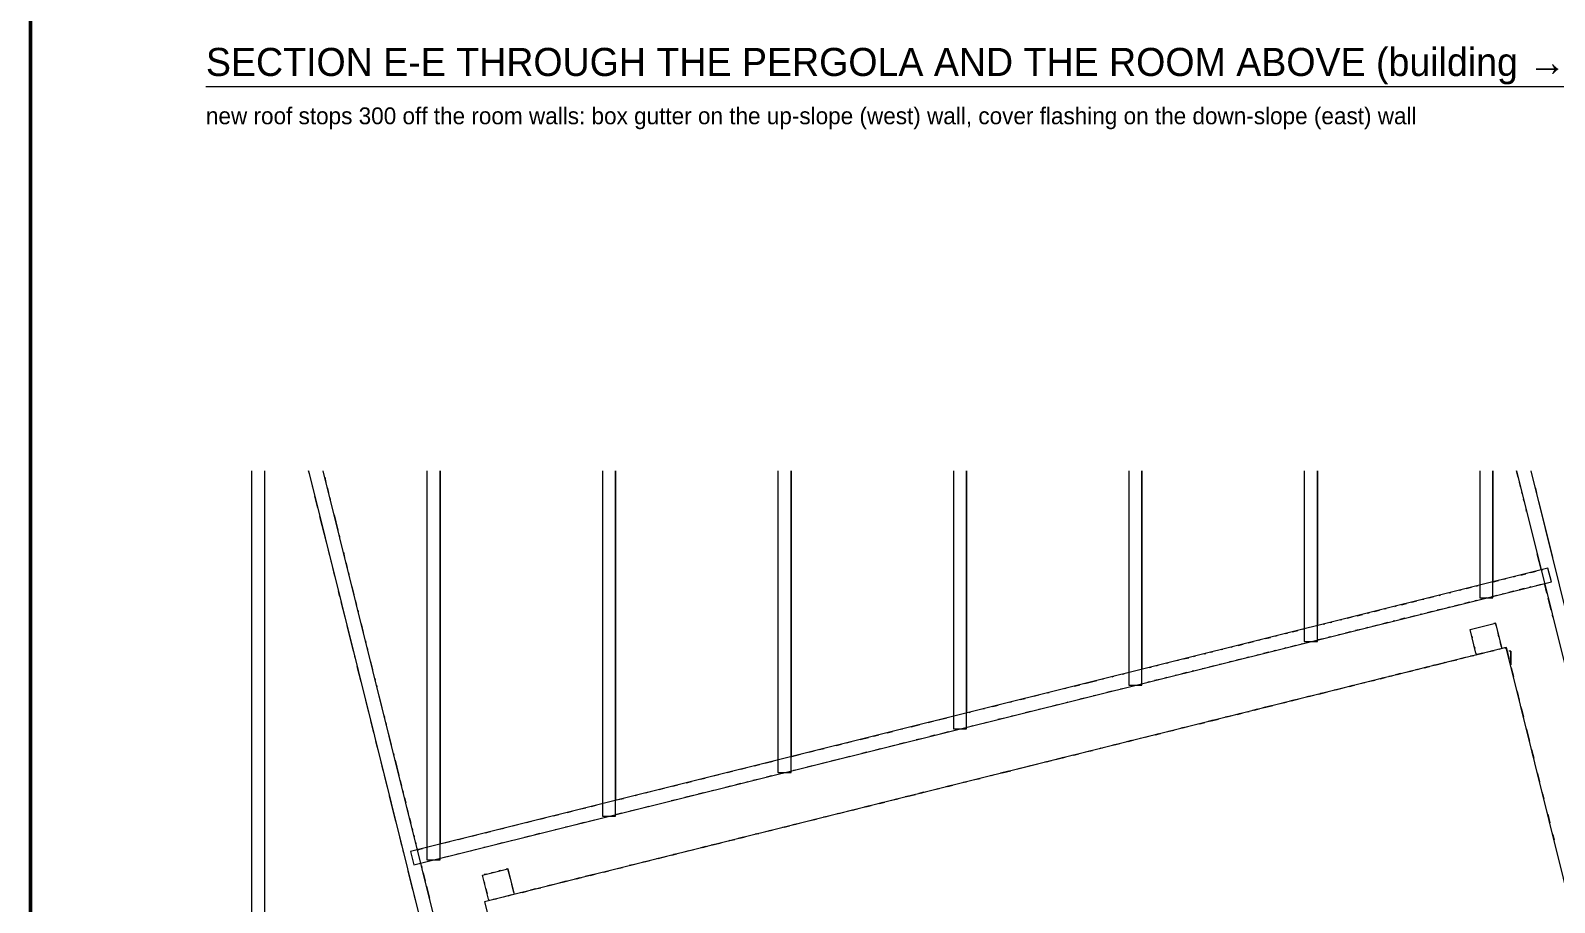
# Model space of a CAD drawing. Header units: metres. Extents: x 10 to 831, y 10 to 584.
# Drawn here: x 10 to 183.7, y 166.8 to 266.2 of the extents above; entities that cross this region are included whole.
import ezdxf

# ---------------------------------------------------------------- set-up
doc = ezdxf.new("R2010")
doc.units = ezdxf.units.M
for name, color, linetype, lineweight in [('FRAME', 7, 'Continuous', 50), ('TXT', 7, 'Continuous', 18), ('VIS', 8, 'Continuous', 13)]:
    doc.layers.add(name, color=color, linetype=linetype, lineweight=lineweight)

msp = doc.modelspace()

# ---------------------------------------------------------------- linework, layer by layer
at = {"layer": 'FRAME'}
msp.add_lwpolyline([(10, 10), (831, 10), (831, 584), (10, 584), (10, 10)], close=True, dxfattribs=at)
at = {"layer": 'TXT'}
msp.add_line((30, 259.8), (212, 259.8), dxfattribs=at)
at = {"layer": 'VIS'}
for p, q in [((35.2, 216), (35.2, 41.788)), ((36.7, 41.788), (36.7, 216)), ((41.7942, 215.6536), (41.708, 216)), ((41.7081, 216), (82.2048, 53.2856)), ((83.7574, 53.672), (43.3568, 216)), ((55.2, 216), (55.2, 171.65)), ((56.7, 216), (56.7, 173.4506)), ((56.7, 171.65), (56.7, 216)), ((56.7, 216), (56.7, 173.4506)), ((56.7, 173.6506), (56.7, 216)), ((75.2, 216), (75.2, 176.626)), ((76.7, 216), (76.7, 178.4288)), ((76.7, 176.626), (76.7, 216)), ((76.7, 216), (76.7, 178.4288)), ((76.7, 178.629), (76.7, 216)), ((95.2, 216), (95.2, 181.604)), ((96.7, 216), (96.7, 183.4068)), ((96.7, 181.604), (96.7, 216)), ((96.7, 216), (96.7, 183.4068)), ((96.7, 183.607), (96.7, 216)), ((115.2, 216), (115.2, 186.58)), ((116.7, 216), (116.7, 188.382)), ((116.7, 186.58), (116.7, 216)), ((116.7, 216), (116.7, 188.382)), ((116.7, 188.5822), (116.7, 216)), ((135.2, 216), (135.2, 191.556)), ((136.7, 216), (136.7, 193.3596)), ((136.7, 191.556), (136.7, 216)), ((136.7, 216), (136.7, 193.3596)), ((136.7, 193.5598), (136.7, 216)), ((155.2, 216), (155.2, 196.534)), ((156.7, 216), (156.7, 198.3372)), ((156.7, 196.534), (156.7, 216)), ((156.7, 216), (156.7, 198.3372)), ((156.7, 198.5376), (156.7, 216)), ((175.2, 216), (175.2, 201.51)), ((176.7, 216), (176.7, 203.3128)), ((176.7, 201.51), (176.7, 216)), ((176.7, 216), (176.7, 203.3128)), ((176.7, 203.513), (176.7, 216)), ((179.5824, 215.2654), (179.3997, 216)), ((179.3998, 216), (211.8426, 85.5282)), ((213.3954, 85.9142), (181.0484, 216)), ((42.181, 214.0998), (42.1326, 214.294)), ((43.5402, 215.2632), (43.6852, 214.6804)), ((43.8302, 214.0978), (43.9754, 213.5152)), ((179.8722, 214.1002), (179.7272, 214.6828)), ((181.5214, 214.0978), (181.6662, 213.5152)), ((42.761, 211.7692), (42.4226, 213.1288)), ((44.1204, 212.9324), (44.1686, 212.7382)), ((180.0652, 213.3232), (180.017, 213.5176)), ((180.2584, 212.5464), (180.2102, 212.7406)), ((181.9078, 212.544), (183.5014, 206.135)), ((43.7278, 207.8848), (43.0028, 210.798)), ((44.6038, 210.9902), (45.0388, 209.2422)), ((180.5482, 211.3812), (180.5, 211.5754)), ((45.1838, 208.6596), (45.232, 208.4654)), ((44.1144, 206.331), (43.9694, 206.9136)), ((44.3078, 205.5542), (44.2596, 205.7484)), ((45.6672, 206.7174), (45.8122, 206.1348)), ((45.9572, 205.5522), (46.1022, 204.9694)), ((182.1902, 204.7778), (181.7556, 206.5256)), ((44.6946, 204.0004), (44.4528, 204.9714)), ((46.2472, 204.3868), (46.2956, 204.1926)), ((182.9846, 204.8974), (53.3258, 172.633)), ((53.7122, 171.0804), (183.371, 203.3448)), ((176.7734, 203.3518), (177.3558, 203.4968)), ((177.938, 203.6416), (178.1322, 203.69)), ((179.1026, 203.9314), (179.2968, 203.9798)), ((179.879, 204.1246), (180.4614, 204.2696)), ((181.0436, 204.4144), (181.626, 204.5594)), ((182.2082, 204.7042), (182.4024, 204.7526)), ((183.371, 203.3448), (182.9846, 204.8974)), ((45.2746, 201.6698), (45.1296, 202.2524)), ((46.6338, 202.833), (46.8756, 201.862)), ((169.3976, 201.5164), (169.98, 201.6614)), ((170.5622, 201.8062), (170.7564, 201.8546)), ((171.7268, 202.096), (171.921, 202.1444)), ((172.8914, 202.3858), (173.0856, 202.4342)), ((173.6678, 202.579), (174.2502, 202.724)), ((174.8324, 202.8688), (175.0266, 202.9172)), ((177.1598, 201.7992), (176.5776, 201.6542)), ((176.7, 201.51), (176.7, 201.7104)), ((177.9362, 201.9924), (177.7422, 201.944)), ((179.1008, 202.2822), (178.5186, 202.1372)), ((180.2654, 202.572), (179.6832, 202.427)), ((181.0418, 202.7652), (180.8478, 202.7168)), ((182.2064, 203.055), (181.6242, 202.91)), ((182.8664, 202.0586), (182.6248, 203.0298)), ((45.8546, 199.339), (45.4196, 201.087)), ((47.0206, 201.2792), (47.1656, 200.6966)), ((47.3106, 200.114), (47.359, 199.9198)), ((162.41, 199.7776), (162.6042, 199.826)), ((163.1864, 199.9708), (163.7688, 200.1158)), ((164.351, 200.2606), (164.5452, 200.309)), ((165.5156, 200.5504), (165.7098, 200.5988)), ((166.292, 200.7436), (166.8744, 200.8886)), ((167.4566, 201.0334), (168.039, 201.1784)), ((168.6212, 201.3232), (168.8154, 201.3716)), ((169.784, 199.9638), (169.2018, 199.8188)), ((170.9486, 200.2536), (170.3664, 200.1086)), ((171.725, 200.4468), (171.531, 200.3984)), ((172.8896, 200.7366), (172.3074, 200.5916)), ((174.0542, 201.0264), (173.472, 200.8814)), ((174.8306, 201.2196), (174.6366, 201.1712)), ((175.2, 201.51), (176.7, 201.51)), ((175.2, 201.51), (175.2, 201.51)), ((175.9952, 201.5094), (175.413, 201.3644)), ((176.7, 201.51), (176.45, 201.51)), ((176.7, 201.51), (176.45, 201.51)), ((176.7, 201.51), (176.7, 201.51)), ((176.7, 201.51), (176.7, 201.51)), ((183.3492, 200.1164), (183.0112, 201.476)), ((46.8214, 195.4546), (46.0964, 198.368)), ((47.6974, 198.5602), (47.939, 197.589)), ((157.3634, 198.5218), (157.5576, 198.5702)), ((158.1398, 198.715), (158.334, 198.7634)), ((159.3044, 199.0048), (159.4986, 199.0532)), ((160.0808, 199.198), (160.6632, 199.343)), ((161.2454, 199.4878), (161.8278, 199.6328)), ((162.4082, 198.1284), (162.2142, 198.08)), ((163.5728, 198.4182), (162.9906, 198.2732)), ((164.7374, 198.708), (164.1552, 198.563)), ((165.5138, 198.9012), (165.3198, 198.8528)), ((166.6784, 199.191), (166.0962, 199.046)), ((167.843, 199.4808), (167.2608, 199.3358)), ((168.6194, 199.674), (168.4254, 199.6256)), ((174.0974, 197.93), (177.0086, 198.6542)), ((177.0086, 198.6542), (176.8008, 198.6024)), ((177.1056, 198.2648), (177.0086, 198.6542)), ((177.0086, 198.6542), (177.7352, 195.7336)), ((177.0086, 198.6542), (177.0086, 198.6542)), ((183.5424, 199.3396), (183.4942, 199.5338)), ((48.1806, 196.618), (48.229, 196.4238)), ((148.823, 196.3966), (149.4054, 196.5416)), ((149.9876, 196.6864), (150.1818, 196.7348)), ((150.764, 196.8796), (151.3464, 197.0246)), ((151.9286, 197.1694), (152.1228, 197.2178)), ((153.0932, 197.4592), (153.2874, 197.5076)), ((153.8696, 197.6524), (154.452, 197.7974)), ((155.0342, 197.9422), (155.2284, 197.9906)), ((155.2, 196.534), (156.7, 196.534)), ((155.2, 196.534), (155.2, 196.534)), ((156.7, 196.534), (156.45, 196.534)), ((156.7, 196.534), (156.45, 196.534)), ((156.7, 196.534), (156.7, 196.7344)), ((156.7, 196.534), (156.7, 196.534)), ((156.7, 196.534), (156.7, 196.534)), ((157.3616, 196.8726), (156.7794, 196.7276)), ((158.138, 197.0658), (157.944, 197.0174)), ((159.3026, 197.3556), (159.1086, 197.3072)), ((160.4672, 197.6454), (159.885, 197.5004)), ((161.6318, 197.9352), (161.0496, 197.7902)), ((174.7754, 195.2042), (174.0974, 197.93)), ((174.2912, 197.1512), (174.3396, 196.9564)), ((177.3962, 197.0966), (177.2508, 197.6806)), ((177.6868, 195.9282), (177.5414, 196.5124)), ((47.0148, 194.6778), (46.9664, 194.872)), ((48.374, 195.8412), (48.4224, 195.6468)), ((178.22, 195.88), (61.76, 166.9)), ((141.4472, 194.5612), (142.0296, 194.7062)), ((142.6118, 194.851), (142.806, 194.8994)), ((143.7764, 195.1408), (143.9706, 195.1892)), ((144.5528, 195.334), (144.747, 195.3824)), ((145.7174, 195.6238), (145.9116, 195.6722)), ((146.882, 195.9136), (147.0762, 195.962)), ((147.6584, 196.1068), (148.2408, 196.2518)), ((148.8212, 194.7474), (148.6272, 194.699)), ((149.9858, 195.0372), (149.7918, 194.9888)), ((151.1504, 195.327), (150.5682, 195.182)), ((151.9268, 195.5202), (151.7328, 195.4718)), ((153.0914, 195.81), (152.8974, 195.7616)), ((154.256, 196.0998), (153.6738, 195.9548)), ((155.0324, 196.293), (154.8384, 196.2446)), ((173.5616, 194.7208), (172.9792, 194.576)), ((173.5616, 194.7208), (172.9792, 194.576)), ((173.1734, 194.6242), (173.3676, 194.6726)), ((173.1734, 194.6242), (173.3676, 194.6726)), ((173.1734, 194.6242), (173.3676, 194.6726)), ((174.338, 194.914), (174.144, 194.8656)), ((174.338, 194.914), (174.144, 194.8656)), ((174.338, 194.914), (174.532, 194.9624)), ((174.338, 194.914), (174.532, 194.9624)), ((174.338, 194.914), (174.532, 194.9624)), ((174.5818, 195.983), (174.6302, 195.7882)), ((174.7754, 195.2042), (174.824, 195.0094)), ((175.5026, 195.2038), (174.9204, 195.059)), ((175.5026, 195.2038), (174.9204, 195.059)), ((175.1144, 195.1072), (175.6966, 195.2522)), ((175.1144, 195.1072), (175.6966, 195.2522)), ((175.1144, 195.1072), (175.6966, 195.2522)), ((176.6672, 195.4936), (176.0848, 195.3488)), ((176.6672, 195.4936), (176.0848, 195.3488)), ((176.279, 195.397), (176.8614, 195.542)), ((176.279, 195.397), (176.8614, 195.542)), ((176.279, 195.397), (176.8614, 195.542)), ((177.4436, 195.6868), (177.2496, 195.6384)), ((177.4436, 195.6868), (177.2496, 195.6384)), ((177.4436, 195.6868), (177.6376, 195.7352)), ((177.4436, 195.6868), (177.6376, 195.7352)), ((177.4436, 195.6868), (177.6376, 195.7352)), ((178.22, 195.88), (178.026, 195.8318)), ((178.22, 195.88), (178.026, 195.8318)), ((178.22, 195.88), (178.1106, 195.6982)), ((178.22, 195.88), (178.1106, 195.6982)), ((178.22, 195.88), (178.5578, 194.5214)), ((178.5096, 194.7154), (178.22, 195.88)), ((178.22, 195.88), (178.22, 195.88)), ((178.22, 195.88), (178.5578, 194.5214)), ((178.5096, 194.7154), (178.22, 195.88)), ((178.22, 195.88), (178.22, 195.88)), ((178.22, 195.88), (178.22, 195.88)), ((178.22, 195.88), (178.5578, 194.5214)), ((206.02, 84.08), (178.22, 195.88)), ((178.22, 195.88), (178.22, 195.88)), ((178.76, 195.44), (178.5378, 195.44)), ((178.76, 195.44), (178.76, 193.8844)), ((178.76, 194.1066), (178.76, 195.44)), ((178.76, 195.44), (178.76, 195.44)), ((47.6914, 191.9588), (47.2564, 193.7068)), ((48.7608, 194.2874), (49.0024, 193.3162)), ((134.4596, 192.8224), (134.6538, 192.8708)), ((137.5652, 193.5952), (137.7594, 193.6436)), ((138.3416, 193.7884), (138.5358, 193.8368)), ((139.5062, 194.0782), (139.7004, 194.1266)), ((140.6708, 194.368), (140.865, 194.4164)), ((141.8336, 193.0086), (141.2514, 192.8636)), ((142.61, 193.2018), (142.416, 193.1534)), ((143.7746, 193.4916), (143.5806, 193.4432)), ((144.9392, 193.7814), (144.357, 193.6364)), ((145.7156, 193.9746), (145.5216, 193.9262)), ((146.8802, 194.2644), (146.6862, 194.216)), ((148.0448, 194.5542), (147.4626, 194.4092)), ((166.1858, 192.8854), (165.6036, 192.7406)), ((166.1858, 192.8854), (165.6036, 192.7406)), ((165.7976, 192.7888), (166.3798, 192.9338)), ((165.7976, 192.7888), (166.3798, 192.9338)), ((165.7976, 192.7888), (166.3798, 192.9338)), ((167.3504, 193.1752), (166.7682, 193.0304)), ((167.3504, 193.1752), (166.7682, 193.0304)), ((166.9622, 193.0786), (167.5444, 193.2236)), ((166.9622, 193.0786), (167.5444, 193.2236)), ((166.9622, 193.0786), (167.5444, 193.2236)), ((168.1268, 193.3684), (167.9328, 193.32)), ((168.1268, 193.3684), (167.9328, 193.32)), ((168.1268, 193.3684), (168.321, 193.4168)), ((168.1268, 193.3684), (168.321, 193.4168)), ((168.1268, 193.3684), (168.321, 193.4168)), ((169.2914, 193.6582), (168.7092, 193.5134)), ((169.2914, 193.6582), (168.7092, 193.5134)), ((168.9032, 193.5616), (169.4854, 193.7066)), ((168.9032, 193.5616), (169.4854, 193.7066)), ((168.9032, 193.5616), (169.4854, 193.7066)), ((170.456, 193.948), (169.8738, 193.8032)), ((170.456, 193.948), (169.8738, 193.8032)), ((170.0678, 193.8514), (171.4266, 194.1896)), ((170.0678, 193.8514), (171.4266, 194.1896)), ((170.0678, 193.8514), (171.4266, 194.1896)), ((171.2324, 194.1412), (171.0384, 194.0928)), ((171.2324, 194.1412), (171.0384, 194.0928)), ((172.397, 194.431), (171.8148, 194.2862)), ((172.397, 194.431), (171.8148, 194.2862)), ((172.0088, 194.3344), (172.591, 194.4794)), ((172.0088, 194.3344), (172.591, 194.4794)), ((172.0088, 194.3344), (172.591, 194.4794)), ((178.7992, 193.5508), (179.0404, 192.5804)), ((178.7992, 193.5508), (179.0404, 192.5804)), ((178.7992, 193.5508), (179.0404, 192.5804)), ((178.9922, 192.7744), (178.8474, 193.3568)), ((178.9922, 192.7744), (178.8474, 193.3568)), ((47.9816, 190.7934), (47.8366, 191.376)), ((49.2442, 192.3452), (49.2924, 192.151)), ((49.4374, 191.5682), (49.4858, 191.374)), ((127.8602, 191.1802), (128.0544, 191.2284)), ((129.0248, 191.47), (129.6072, 191.615)), ((130.1894, 191.7598), (131.5482, 192.098)), ((132.1304, 192.2428), (132.3246, 192.291)), ((133.295, 192.5326), (133.4892, 192.581)), ((134.4578, 191.1732), (134.2638, 191.1248)), ((135.2, 191.556), (136.7, 191.556)), ((135.2, 191.556), (135.2, 191.556)), ((135.6224, 191.463), (135.4282, 191.4146)), ((136.7, 191.556), (136.45, 191.556)), ((136.7, 191.556), (136.45, 191.556)), ((136.7, 191.556), (136.7, 191.7564)), ((136.7, 191.556), (136.7, 191.556)), ((136.7, 191.556), (136.7, 191.556)), ((137.5634, 191.946), (137.3694, 191.8976)), ((138.728, 192.2358), (138.1458, 192.0908)), ((139.5044, 192.429), (139.3104, 192.3806)), ((140.669, 192.7188), (140.475, 192.6704)), ((158.81, 191.05), (159.7806, 191.2916)), ((158.81, 191.05), (159.7806, 191.2916)), ((158.81, 191.05), (159.7806, 191.2916)), ((160.751, 191.533), (160.1688, 191.3882)), ((160.751, 191.533), (160.1688, 191.3882)), ((160.3628, 191.4364), (160.9452, 191.5812)), ((160.3628, 191.4364), (160.9452, 191.5812)), ((160.3628, 191.4364), (160.9452, 191.5812)), ((161.9156, 191.8228), (161.7214, 191.7746)), ((161.9156, 191.8228), (161.7214, 191.7746)), ((161.9156, 191.8228), (162.1096, 191.8712)), ((161.9156, 191.8228), (162.1096, 191.8712)), ((161.9156, 191.8228), (162.1096, 191.8712)), ((162.692, 192.016), (163.2744, 192.161)), ((162.692, 192.016), (163.2744, 192.161)), ((162.692, 192.016), (163.2744, 192.161)), ((163.0802, 192.1126), (162.8862, 192.0642)), ((163.0802, 192.1126), (162.8862, 192.0642)), ((164.2448, 192.4024), (163.6626, 192.2576)), ((164.2448, 192.4024), (163.6626, 192.2576)), ((163.8566, 192.3058), (164.4388, 192.4508)), ((163.8566, 192.3058), (164.4388, 192.4508)), ((163.8566, 192.3058), (164.4388, 192.4508)), ((165.0212, 192.5956), (164.827, 192.5472)), ((165.0212, 192.5956), (164.827, 192.5472)), ((165.0212, 192.5956), (165.2154, 192.644)), ((165.0212, 192.5956), (165.2154, 192.644)), ((165.0212, 192.5956), (165.2154, 192.644)), ((48.5616, 188.4628), (48.2232, 189.8224)), ((49.7276, 190.403), (50.0658, 189.0434)), ((121.649, 189.6346), (121.8432, 189.6828)), ((122.8136, 189.9244), (123.396, 190.0692)), ((124.3664, 190.3108), (124.9488, 190.4556)), ((125.9192, 190.6972), (126.1134, 190.7454)), ((128.2466, 189.6276), (128.0524, 189.5792)), ((130.1876, 190.1106), (129.6052, 189.9656)), ((131.3522, 190.4004), (131.158, 190.352)), ((133.2932, 190.8834), (132.7108, 190.7384)), ((152.987, 189.601), (152.4048, 189.4562)), ((152.987, 189.601), (152.4048, 189.4562)), ((152.5988, 189.5044), (153.181, 189.6494)), ((152.5988, 189.5044), (153.181, 189.6494)), ((152.5988, 189.5044), (153.181, 189.6494)), ((154.1516, 189.8908), (153.5694, 189.746)), ((154.1516, 189.8908), (153.5694, 189.746)), ((153.7634, 189.7942), (154.734, 190.0356)), ((153.7634, 189.7942), (154.734, 190.0356)), ((153.7634, 189.7942), (154.734, 190.0356)), ((156.0926, 190.3738), (155.5104, 190.229)), ((156.0926, 190.3738), (155.5104, 190.229)), ((155.7044, 190.2772), (156.2866, 190.4222)), ((155.7044, 190.2772), (156.2866, 190.4222)), ((155.7044, 190.2772), (156.2866, 190.4222)), ((156.869, 190.567), (157.8396, 190.8084)), ((156.869, 190.567), (157.8396, 190.8084)), ((156.869, 190.567), (157.8396, 190.8084)), ((157.2572, 190.6636), (157.0632, 190.6154)), ((157.2572, 190.6636), (157.0632, 190.6154)), ((158.81, 191.05), (158.616, 191.0018)), ((158.81, 191.05), (158.616, 191.0018)), ((179.668, 190.057), (179.4266, 191.0276)), ((179.668, 190.057), (179.4266, 191.0276)), ((179.4748, 190.8334), (179.7162, 189.863)), ((179.4748, 190.8334), (179.7162, 189.863)), ((179.4748, 190.8334), (179.7162, 189.863)), ((50.3076, 188.0724), (50.356, 187.878)), ((113.4968, 187.606), (114.4674, 187.8474)), ((116.9906, 188.4754), (117.1848, 188.5236)), ((118.5434, 188.8618), (118.7376, 188.91)), ((119.708, 189.1516), (120.2904, 189.2966)), ((120.8708, 187.7922), (120.2884, 187.6472)), ((122.0354, 188.082), (121.8412, 188.0336)), ((123.9764, 188.565), (123.394, 188.42)), ((125.141, 188.8548), (124.9468, 188.8064)), ((127.082, 189.3378), (126.4996, 189.1928)), ((144.4466, 187.4758), (145.417, 187.7172)), ((144.4466, 187.4758), (145.417, 187.7172)), ((144.4466, 187.4758), (145.417, 187.7172)), ((146.7758, 188.0554), (146.1936, 187.9106)), ((146.7758, 188.0554), (146.1936, 187.9106)), ((146.3876, 187.9588), (146.97, 188.1038)), ((146.3876, 187.9588), (146.97, 188.1038)), ((146.3876, 187.9588), (146.97, 188.1038)), ((147.9404, 188.3452), (147.3582, 188.2004)), ((147.9404, 188.3452), (147.3582, 188.2004)), ((147.5522, 188.2486), (148.1344, 188.3936)), ((147.5522, 188.2486), (148.1344, 188.3936)), ((147.5522, 188.2486), (148.1344, 188.3936)), ((148.7168, 188.5384), (148.911, 188.5868)), ((148.7168, 188.5384), (148.911, 188.5868)), ((148.7168, 188.5384), (148.911, 188.5868)), ((149.8814, 188.8282), (149.2992, 188.6834)), ((149.8814, 188.8282), (149.2992, 188.6834)), ((149.4932, 188.7316), (150.0754, 188.8766)), ((149.4932, 188.7316), (150.0754, 188.8766)), ((149.4932, 188.7316), (150.0754, 188.8766)), ((151.4342, 189.2146), (150.4638, 188.9732)), ((151.4342, 189.2146), (150.4638, 188.9732)), ((150.6578, 189.0214), (151.6284, 189.2628)), ((150.6578, 189.0214), (151.6284, 189.2628)), ((150.6578, 189.0214), (151.6284, 189.2628)), ((180.1506, 188.1162), (179.9092, 189.0866)), ((180.1506, 188.1162), (179.9092, 189.0866)), ((179.9576, 188.8926), (180.1988, 187.922)), ((179.9576, 188.8926), (180.1988, 187.922)), ((179.9576, 188.8926), (180.1988, 187.922)), ((49.1416, 186.1322), (48.8032, 187.4916)), ((50.501, 187.2954), (50.5492, 187.1012)), ((50.791, 186.13), (51.1294, 184.7706)), ((106.121, 185.7706), (106.7034, 185.9156)), ((107.6738, 186.157), (108.2562, 186.3018)), ((109.2266, 186.5434), (109.4208, 186.5916)), ((110.3912, 186.8332), (111.3618, 187.0748)), ((112.3322, 187.3162), (112.9146, 187.4612)), ((114.6596, 186.2466), (113.689, 186.005)), ((115.2, 186.58), (116.7, 186.58)), ((115.2, 186.58), (115.2, 186.58)), ((115.8242, 186.5364), (115.63, 186.488)), ((116.7, 186.58), (116.45, 186.58)), ((116.7, 186.58), (116.45, 186.58)), ((116.7, 186.58), (116.7, 186.7802)), ((116.7, 186.58), (116.7, 186.58)), ((116.7, 186.58), (116.7, 186.58)), ((117.377, 186.9228), (117.1828, 186.8744)), ((118.9298, 187.3092), (118.7356, 187.2608)), ((138.6236, 186.0268), (138.0414, 185.882)), ((138.6236, 186.0268), (138.0414, 185.882)), ((138.2354, 185.9302), (138.8178, 186.0752)), ((138.2354, 185.9302), (138.8178, 186.0752)), ((138.2354, 185.9302), (138.8178, 186.0752)), ((139.7882, 186.3166), (139.5942, 186.2684)), ((139.7882, 186.3166), (139.5942, 186.2684)), ((139.7882, 186.3166), (140.3706, 186.4614)), ((139.7882, 186.3166), (140.3706, 186.4614)), ((139.7882, 186.3166), (140.3706, 186.4614)), ((141.7292, 186.7996), (141.147, 186.6548)), ((141.7292, 186.7996), (141.147, 186.6548)), ((141.341, 186.703), (141.9232, 186.8478)), ((141.341, 186.703), (141.9232, 186.8478)), ((141.341, 186.703), (141.9232, 186.8478)), ((143.282, 187.186), (143.088, 187.1378)), ((143.282, 187.186), (143.088, 187.1378)), ((143.282, 187.186), (143.8644, 187.331)), ((143.282, 187.186), (143.8644, 187.331)), ((143.282, 187.186), (143.8644, 187.331)), ((144.8348, 187.5724), (144.2526, 187.4276)), ((144.8348, 187.5724), (144.2526, 187.4276)), ((180.8262, 185.3988), (180.4884, 186.7574)), ((180.8262, 185.3988), (180.4884, 186.7574)), ((180.5366, 186.5634), (180.8746, 185.2046)), ((180.5366, 186.5634), (180.8746, 185.2046)), ((180.5366, 186.5634), (180.8746, 185.2046)), ((49.625, 184.19), (49.3834, 185.161)), ((99.9098, 184.225), (100.492, 184.3698)), ((101.8508, 184.708), (102.4332, 184.8528)), ((103.0154, 184.9978), (103.5976, 185.1428)), ((104.5682, 185.3842), (105.5388, 185.6256)), ((106.8956, 184.3146), (106.3132, 184.1696)), ((108.4484, 184.701), (107.866, 184.556)), ((109.613, 184.9908), (109.0306, 184.8458)), ((111.554, 185.4738), (110.9716, 185.3288)), ((113.1068, 185.8602), (112.5244, 185.7152)), ((132.0242, 184.3846), (131.8302, 184.3364)), ((132.0242, 184.3846), (131.8302, 184.3364)), ((132.0242, 184.3846), (132.2184, 184.4328)), ((132.0242, 184.3846), (132.2184, 184.4328)), ((132.0242, 184.3846), (132.2184, 184.4328)), ((133.9652, 184.8676), (133.383, 184.7228)), ((133.9652, 184.8676), (133.383, 184.7228)), ((133.577, 184.771), (134.1592, 184.9158)), ((133.577, 184.771), (134.1592, 184.9158)), ((133.577, 184.771), (134.1592, 184.9158)), ((135.518, 185.254), (134.9358, 185.1092)), ((135.518, 185.254), (134.9358, 185.1092)), ((135.1298, 185.1574), (135.712, 185.3024)), ((135.1298, 185.1574), (135.712, 185.3024)), ((135.1298, 185.1574), (135.712, 185.3024)), ((136.6826, 185.5438), (136.4886, 185.4956)), ((136.6826, 185.5438), (136.4886, 185.4956)), ((137.0708, 185.6404), (137.6532, 185.7854)), ((137.0708, 185.6404), (137.6532, 185.7854)), ((137.0708, 185.6404), (137.6532, 185.7854)), ((181.3088, 183.4578), (181.0676, 184.4282)), ((181.3088, 183.4578), (181.0676, 184.4282)), ((181.1158, 184.2342), (181.3572, 183.2636)), ((181.1158, 184.2342), (181.3572, 183.2636)), ((181.1158, 184.2342), (181.3572, 183.2636)), ((50.205, 181.8592), (49.9634, 182.8304)), ((51.371, 183.7994), (51.4194, 183.6052)), ((51.5644, 183.0226), (51.9994, 181.2746)), ((92.534, 182.3896), (93.1162, 182.5344)), ((93.6986, 182.6794), (94.669, 182.9208)), ((96.8042, 183.4522), (97.7746, 183.6936)), ((98.7452, 183.9352), (99.3276, 184.08)), ((100.6844, 182.769), (100.102, 182.624)), ((102.2372, 183.1554), (101.2666, 182.9138)), ((103.4018, 183.4452), (102.8194, 183.3002)), ((105.3428, 183.9282), (104.7604, 183.7832)), ((122.7074, 182.0662), (124.8426, 182.5976)), ((122.7074, 182.0662), (124.8426, 182.5976)), ((122.7074, 182.0662), (124.8426, 182.5976)), ((124.6484, 182.5492), (123.678, 182.3078)), ((124.6484, 182.5492), (123.678, 182.3078)), ((125.813, 182.839), (125.619, 182.7908)), ((125.813, 182.839), (125.619, 182.7908)), ((125.813, 182.839), (126.3954, 182.984)), ((125.813, 182.839), (126.3954, 182.984)), ((125.813, 182.839), (126.3954, 182.984)), ((127.754, 183.322), (126.7836, 183.0806)), ((127.754, 183.322), (126.7836, 183.0806)), ((126.9776, 183.1288), (127.948, 183.3702)), ((126.9776, 183.1288), (127.948, 183.3702)), ((126.9776, 183.1288), (127.948, 183.3702)), ((128.9186, 183.6118), (128.7244, 183.5636)), ((128.9186, 183.6118), (128.7244, 183.5636)), ((128.9186, 183.6118), (129.501, 183.7568)), ((128.9186, 183.6118), (129.501, 183.7568)), ((128.9186, 183.6118), (129.501, 183.7568)), ((130.8596, 184.0948), (130.2774, 183.95)), ((130.8596, 184.0948), (130.2774, 183.95)), ((130.4714, 183.9982), (131.0538, 184.1432)), ((130.4714, 183.9982), (131.0538, 184.1432)), ((130.4714, 183.9982), (131.0538, 184.1432)), ((50.6884, 179.917), (50.35, 181.2766)), ((52.1444, 180.692), (52.2894, 180.1092)), ((86.3228, 180.844), (86.905, 180.9888)), ((87.8756, 181.2304), (88.4578, 181.3752)), ((89.4284, 181.6168), (90.0106, 181.7616)), ((90.9812, 182.0032), (91.5634, 182.148)), ((92.9204, 180.837), (92.338, 180.692)), ((94.4732, 181.2234), (93.8908, 181.0784)), ((95.2, 181.604), (96.7, 181.604)), ((95.2, 181.604), (95.2, 181.604)), ((95.6378, 181.5132), (95.4436, 181.4648)), ((96.7, 181.604), (96.45, 181.604)), ((96.7, 181.604), (96.45, 181.604)), ((96.7, 181.604), (96.7, 181.8042)), ((96.7, 181.604), (96.7, 181.604)), ((96.7, 181.604), (96.7, 181.604)), ((97.1906, 181.8996), (96.9964, 181.8512)), ((99.1316, 182.3826), (98.5492, 182.2376)), ((118.049, 180.907), (117.4668, 180.7622)), ((118.049, 180.907), (117.4668, 180.7622)), ((117.6608, 180.8104), (118.2432, 180.9552)), ((117.6608, 180.8104), (118.2432, 180.9552)), ((117.6608, 180.8104), (118.2432, 180.9552)), ((119.6018, 181.2934), (119.4078, 181.2452)), ((119.6018, 181.2934), (119.4078, 181.2452)), ((119.6018, 181.2934), (119.7958, 181.3416)), ((119.6018, 181.2934), (119.7958, 181.3416)), ((119.6018, 181.2934), (119.7958, 181.3416)), ((121.5428, 181.7764), (120.5722, 181.535)), ((121.5428, 181.7764), (120.5722, 181.535)), ((120.7664, 181.5832), (121.7368, 181.8248)), ((120.7664, 181.5832), (121.7368, 181.8248)), ((120.7664, 181.5832), (121.7368, 181.8248)), ((122.7074, 182.0662), (122.5134, 182.018)), ((122.7074, 182.0662), (122.5134, 182.018)), ((181.9846, 180.7404), (181.7432, 181.711)), ((181.9846, 180.7404), (181.7432, 181.711)), ((181.7916, 181.5168), (182.0328, 180.5464)), ((181.7916, 181.5168), (182.0328, 180.5464)), ((181.7916, 181.5168), (182.0328, 180.5464)), ((51.6552, 176.0326), (50.9302, 178.946)), ((52.4344, 179.5266), (52.4828, 179.3324)), ((78.947, 179.0086), (79.141, 179.0568)), ((80.1116, 179.2984), (80.6938, 179.4432)), ((81.6644, 179.6848), (82.2466, 179.8296)), ((83.2172, 180.0712), (83.7994, 180.216)), ((85.5446, 179.0016), (84.574, 178.76)), ((84.77, 180.4576), (85.3522, 180.6024)), ((86.7092, 179.2914), (86.1268, 179.1464)), ((87.8738, 179.5812), (87.6796, 179.5328)), ((89.8148, 180.0642), (89.2324, 179.9192)), ((90.9794, 180.354), (90.397, 180.209)), ((91.7558, 180.5472), (91.5616, 180.4988)), ((110.285, 178.975), (109.7028, 178.8302)), ((110.285, 178.975), (109.7028, 178.8302)), ((109.8968, 178.8784), (110.8674, 179.12)), ((109.8968, 178.8784), (110.8674, 179.12)), ((109.8968, 178.8784), (110.8674, 179.12)), ((111.8378, 179.3614), (111.2556, 179.2166)), ((111.8378, 179.3614), (111.2556, 179.2166)), ((111.4496, 179.2648), (112.0318, 179.4098)), ((111.4496, 179.2648), (112.0318, 179.4098)), ((111.4496, 179.2648), (112.0318, 179.4098)), ((113.3906, 179.7478), (113.1966, 179.6994)), ((113.3906, 179.7478), (113.1966, 179.6994)), ((113.3906, 179.7478), (113.5846, 179.796)), ((113.3906, 179.7478), (113.5846, 179.796)), ((113.3906, 179.7478), (113.5846, 179.796)), ((114.9434, 180.1342), (114.3612, 179.9894)), ((114.9434, 180.1342), (114.3612, 179.9894)), ((114.5552, 180.0376), (115.1376, 180.1826)), ((114.5552, 180.0376), (115.1376, 180.1826)), ((114.5552, 180.0376), (115.1376, 180.1826)), ((116.4962, 180.5206), (116.3022, 180.4722)), ((116.4962, 180.5206), (116.3022, 180.4722)), ((116.4962, 180.5206), (116.6904, 180.5688)), ((116.4962, 180.5206), (116.6904, 180.5688)), ((116.4962, 180.5206), (116.6904, 180.5688)), ((182.4672, 178.7994), (182.3224, 179.3818)), ((182.4672, 178.7994), (182.3224, 179.3818)), ((182.3708, 179.1876), (182.5154, 178.6054)), ((182.3708, 179.1876), (182.5154, 178.6054)), ((182.3708, 179.1876), (182.5154, 178.6054)), ((52.6278, 178.7498), (52.7728, 178.167)), ((52.9178, 177.5844), (53.0628, 177.0018)), ((71.183, 177.0766), (71.7652, 177.2214)), ((72.7358, 177.463), (73.318, 177.6078)), ((73.9004, 177.7528), (74.4826, 177.8976)), ((77.006, 178.5256), (77.5882, 178.6704)), ((79.3334, 177.456), (78.3628, 177.2144)), ((80.498, 177.7458), (79.9156, 177.6008)), ((83.6036, 178.5186), (83.0212, 178.3736)), ((103.6856, 177.3328), (103.1034, 177.188)), ((103.6856, 177.3328), (103.1034, 177.188)), ((103.6856, 177.3328), (104.268, 177.4776)), ((103.6856, 177.3328), (104.268, 177.4776)), ((103.6856, 177.3328), (104.268, 177.4776)), ((105.6266, 177.8158), (105.0444, 177.671)), ((105.6266, 177.8158), (105.0444, 177.671)), ((105.2384, 177.7192), (105.8206, 177.8642)), ((105.2384, 177.7192), (105.8206, 177.8642)), ((105.2384, 177.7192), (105.8206, 177.8642)), ((107.1794, 178.2022), (106.597, 178.0574)), ((107.1794, 178.2022), (106.597, 178.0574)), ((106.7912, 178.1056), (107.3736, 178.2504)), ((106.7912, 178.1056), (107.3736, 178.2504)), ((106.7912, 178.1056), (107.3736, 178.2504)), ((108.7322, 178.5886), (108.15, 178.4438)), ((108.7322, 178.5886), (108.15, 178.4438)), ((108.344, 178.492), (108.9262, 178.637)), ((108.344, 178.492), (108.9262, 178.637)), ((108.344, 178.492), (108.9262, 178.637)), ((53.2078, 176.419), (53.3528, 175.8364)), ((64.9718, 175.531), (65.554, 175.6758)), ((66.5246, 175.9174), (67.1068, 176.0622)), ((68.0774, 176.3038), (68.6596, 176.4486)), ((69.6302, 176.6902), (70.2124, 176.835)), ((73.1222, 175.9104), (72.1516, 175.6688)), ((74.2868, 176.2002), (73.7044, 176.0552)), ((75.2, 176.626), (76.7, 176.626)), ((75.2, 176.626), (75.2, 176.626)), ((76.7, 176.626), (76.45, 176.626)), ((76.7, 176.626), (76.45, 176.626)), ((76.7, 176.626), (76.7, 176.8264)), ((76.7, 176.626), (76.7, 176.626)), ((76.7, 176.626), (76.7, 176.626)), ((77.3924, 176.973), (76.81, 176.828)), ((95.9216, 175.4008), (96.504, 175.5458)), ((95.9216, 175.4008), (96.504, 175.5458)), ((95.9216, 175.4008), (96.504, 175.5458)), ((97.4744, 175.7872), (96.8922, 175.6424)), ((97.4744, 175.7872), (96.8922, 175.6424)), ((97.0862, 175.6906), (97.6686, 175.8354)), ((97.0862, 175.6906), (97.6686, 175.8354)), ((97.0862, 175.6906), (97.6686, 175.8354)), ((99.4154, 176.2702), (98.8332, 176.1252)), ((99.4154, 176.2702), (98.8332, 176.1252)), ((99.0272, 176.1736), (99.6094, 176.3186)), ((99.0272, 176.1736), (99.6094, 176.3186)), ((99.0272, 176.1736), (99.6094, 176.3186)), ((100.58, 176.56), (100.386, 176.5116)), ((100.58, 176.56), (100.386, 176.5116)), ((100.58, 176.56), (101.1624, 176.705)), ((100.58, 176.56), (101.1624, 176.705)), ((100.58, 176.56), (101.1624, 176.705)), ((102.1328, 176.9464), (101.9388, 176.898)), ((102.1328, 176.9464), (101.9388, 176.898)), ((102.1328, 176.9464), (102.7152, 177.0914)), ((102.1328, 176.9464), (102.7152, 177.0914)), ((102.1328, 176.9464), (102.7152, 177.0914)), ((183.143, 176.082), (182.9016, 177.0526)), ((183.143, 176.082), (182.9016, 177.0526)), ((182.9498, 176.8584), (183.1912, 175.888)), ((182.9498, 176.8584), (183.1912, 175.888)), ((182.9498, 176.8584), (183.1912, 175.888)), ((52.332, 173.3136), (52.0902, 174.2846)), ((53.4978, 175.2538), (53.5462, 175.0596)), ((53.6912, 174.477), (53.7396, 174.2826)), ((57.2078, 173.599), (57.79, 173.7438)), ((58.7606, 173.9854), (59.3428, 174.1302)), ((60.3134, 174.3718), (60.8956, 174.5166)), ((61.8662, 174.7582), (62.4484, 174.903)), ((63.419, 175.1446), (64.0012, 175.2894)), ((64.97, 173.8818), (64.7758, 173.8334)), ((66.911, 174.3648), (66.3286, 174.2198)), ((68.0756, 174.6546), (67.4932, 174.5096)), ((70.0166, 175.1376), (69.8224, 175.0892)), ((71.1812, 175.4274), (70.987, 175.379)), ((89.7104, 173.8552), (89.5164, 173.8068)), ((89.7104, 173.8552), (89.5164, 173.8068)), ((89.7104, 173.8552), (90.2928, 174.0002)), ((89.7104, 173.8552), (90.2928, 174.0002)), ((89.7104, 173.8552), (90.2928, 174.0002)), ((91.2632, 174.2416), (90.681, 174.0968)), ((91.2632, 174.2416), (90.681, 174.0968)), ((90.875, 174.145), (91.4574, 174.2898)), ((90.875, 174.145), (91.4574, 174.2898)), ((90.875, 174.145), (91.4574, 174.2898)), ((92.816, 174.628), (92.622, 174.5796)), ((92.816, 174.628), (92.622, 174.5796)), ((92.816, 174.628), (93.0102, 174.6762)), ((92.816, 174.628), (93.0102, 174.6762)), ((92.816, 174.628), (93.0102, 174.6762)), ((94.3688, 175.0144), (93.7866, 174.8696)), ((94.3688, 175.0144), (93.7866, 174.8696)), ((93.9806, 174.9178), (94.563, 175.0626)), ((93.9806, 174.9178), (94.563, 175.0626)), ((93.9806, 174.9178), (94.563, 175.0626)), ((95.9216, 175.4008), (95.7276, 175.3524)), ((95.9216, 175.4008), (95.7276, 175.3524)), ((183.6256, 174.1412), (183.4808, 174.7234)), ((183.6256, 174.1412), (183.4808, 174.7234)), ((183.529, 174.5294), (183.6738, 173.947)), ((183.529, 174.5294), (183.6738, 173.947)), ((183.529, 174.5294), (183.6738, 173.947)), ((52.5252, 172.5368), (52.477, 172.731)), ((53.3258, 172.633), (53.7122, 171.0804)), ((53.8846, 173.7), (53.933, 173.5058)), ((54.078, 172.9232), (54.1262, 172.729)), ((54.1022, 172.8262), (54.6844, 172.971)), ((57.5942, 172.0464), (57.0118, 171.9014)), ((58.7588, 172.3362), (58.5646, 172.2878)), ((60.6998, 172.8192), (60.1174, 172.6742)), ((61.8644, 173.109), (61.6702, 173.0606)), ((63.8054, 173.592), (63.223, 173.447)), ((81.5582, 171.8266), (82.5288, 172.0682)), ((81.5582, 171.8266), (82.5288, 172.0682)), ((81.5582, 171.8266), (82.5288, 172.0682)), ((83.111, 172.213), (83.6934, 172.3578)), ((83.111, 172.213), (83.6934, 172.3578)), ((83.111, 172.213), (83.6934, 172.3578)), ((83.4992, 172.3096), (83.3052, 172.2612)), ((83.4992, 172.3096), (83.3052, 172.2612)), ((85.052, 172.696), (84.4698, 172.551)), ((85.052, 172.696), (84.4698, 172.551)), ((84.6638, 172.5994), (85.6342, 172.841)), ((84.6638, 172.5994), (85.6342, 172.841)), ((84.6638, 172.5994), (85.6342, 172.841)), ((86.993, 173.179), (86.4108, 173.034)), ((86.993, 173.179), (86.4108, 173.034)), ((86.6048, 173.0824), (87.187, 173.2274)), ((86.6048, 173.0824), (87.187, 173.2274)), ((86.6048, 173.0824), (87.187, 173.2274)), ((88.1576, 173.4688), (87.5754, 173.324)), ((88.1576, 173.4688), (87.5754, 173.324)), ((87.7694, 173.3722), (88.74, 173.6138)), ((87.7694, 173.3722), (88.74, 173.6138)), ((87.7694, 173.3722), (88.74, 173.6138)), ((53.5888, 168.2638), (53.057, 170.4002)), ((53.7122, 171.0804), (53.7122, 171.0804)), ((54.4886, 171.2736), (54.2944, 171.2252)), ((54.5612, 170.981), (54.6096, 170.7868)), ((55.2, 171.65), (56.7, 171.65)), ((55.2, 171.65), (55.2, 171.65)), ((55.6532, 171.5634), (55.459, 171.515)), ((56.7, 171.65), (56.45, 171.65)), ((56.7, 171.65), (56.45, 171.65)), ((56.7, 171.65), (56.7, 171.85)), ((56.7, 171.65), (56.7, 171.65)), ((56.7, 171.65), (56.7, 171.65)), ((61.5166, 169.9296), (64.4278, 170.6542)), ((63.596, 170.4472), (63.388, 170.3954)), ((64.4278, 170.6542), (64.2198, 170.6026)), ((64.7186, 169.486), (64.4278, 170.6542)), ((64.4278, 170.6542), (65.1548, 167.7336)), ((64.4278, 170.6542), (64.4278, 170.6542)), ((75.347, 170.281), (75.153, 170.2326)), ((75.347, 170.281), (75.153, 170.2326)), ((75.347, 170.281), (75.9294, 170.426)), ((75.347, 170.281), (75.9294, 170.426)), ((75.347, 170.281), (75.9294, 170.426)), ((76.8998, 170.6674), (77.482, 170.8122)), ((76.8998, 170.6674), (77.482, 170.8122)), ((76.8998, 170.6674), (77.482, 170.8122)), ((78.8408, 171.1504), (78.2586, 171.0054)), ((78.8408, 171.1504), (78.2586, 171.0054)), ((78.4526, 171.0538), (79.035, 171.1986)), ((78.4526, 171.0538), (79.035, 171.1986)), ((78.4526, 171.0538), (79.035, 171.1986)), ((80.0054, 171.4402), (79.8114, 171.3918)), ((80.0054, 171.4402), (79.8114, 171.3918)), ((80.0054, 171.4402), (80.5878, 171.585)), ((80.0054, 171.4402), (80.5878, 171.585)), ((80.0054, 171.4402), (80.5878, 171.585)), ((81.5582, 171.8266), (81.3642, 171.7782)), ((81.5582, 171.8266), (81.3642, 171.7782)), ((54.7546, 170.204), (54.9964, 169.233)), ((55.1414, 168.6502), (55.4798, 167.2908)), ((62.1952, 167.2036), (61.5166, 169.9296)), ((61.7104, 169.1508), (61.759, 168.956)), ((61.9324, 170.0332), (61.7246, 169.9814)), ((62.7642, 170.2402), (62.5564, 170.1884)), ((65.1064, 167.9284), (64.864, 168.9018)), ((69.524, 168.832), (68.9418, 168.687)), ((69.524, 168.832), (68.9418, 168.687)), ((69.1358, 168.7354), (69.7182, 168.8804)), ((69.1358, 168.7354), (69.7182, 168.8804)), ((69.1358, 168.7354), (69.7182, 168.8804)), ((71.0768, 169.2184), (70.1064, 168.977)), ((71.0768, 169.2184), (70.1064, 168.977)), ((70.6886, 169.1218), (71.2708, 169.2668)), ((70.6886, 169.1218), (71.2708, 169.2668)), ((70.6886, 169.1218), (71.2708, 169.2668)), ((72.6296, 169.6048), (72.0474, 169.4598)), ((72.6296, 169.6048), (72.0474, 169.4598)), ((72.2414, 169.5082), (72.8238, 169.6532)), ((72.2414, 169.5082), (72.8238, 169.6532)), ((72.2414, 169.5082), (72.8238, 169.6532)), ((74.1824, 169.9912), (73.212, 169.7498)), ((74.1824, 169.9912), (73.212, 169.7498)), ((73.7942, 169.8946), (74.3766, 170.0396)), ((73.7942, 169.8946), (74.3766, 170.0396)), ((73.7942, 169.8946), (74.3766, 170.0396)), ((53.8788, 167.0986), (53.7338, 167.6812)), ((61.76, 166.9), (89.58, 55.12)), ((61.9044, 168.372), (62.0498, 167.7878)), ((62.1952, 167.2036), (62.2436, 167.009)), ((62.9246, 167.1898), (62.7306, 167.1414)), ((62.9246, 167.1898), (62.7306, 167.1414)), ((62.9246, 167.1898), (63.1188, 167.238)), ((62.9246, 167.1898), (63.1188, 167.238)), ((62.9246, 167.1898), (63.1188, 167.238)), ((64.8656, 167.6728), (63.8952, 167.4312)), ((64.8656, 167.6728), (63.8952, 167.4312)), ((64.4774, 167.5762), (64.6716, 167.6244)), ((64.4774, 167.5762), (64.6716, 167.6244)), ((64.4774, 167.5762), (64.6716, 167.6244)), ((66.0302, 167.9626), (65.8362, 167.9142)), ((66.0302, 167.9626), (65.8362, 167.9142)), ((66.0302, 167.9626), (66.6126, 168.1076)), ((66.0302, 167.9626), (66.6126, 168.1076)), ((66.0302, 167.9626), (66.6126, 168.1076)), ((67.583, 168.349), (67.0008, 168.204)), ((67.583, 168.349), (67.0008, 168.204)), ((67.583, 168.349), (68.1654, 168.494)), ((67.583, 168.349), (68.1654, 168.494)), ((67.583, 168.349), (68.1654, 168.494))]:
    msp.add_line(p, q, dxfattribs=at)

# ---------------------------------------------------------------- texts
at = {"layer": 'TXT'}
for s, height, p in [('SECTION E-E THROUGH THE PERGOLA AND THE ROOM ABOVE (building → street)   1:25', 3.2, (30, 261)), ('new roof stops 300 off the room walls: box gutter on the up-slope (west) wall, cover flashing on the down-slope (east) wall', 1.92, (30, 255.5))]:
    msp.add_text(s, height=height, dxfattribs=at).set_placement(p)

doc.saveas('drawing.dxf')
